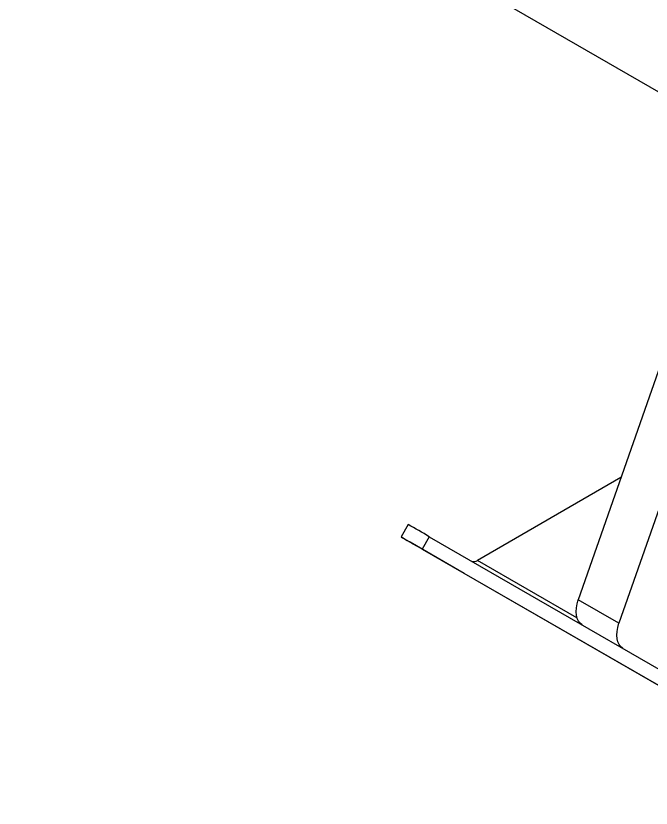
# Model space of a CAD drawing. Header units: inches. Extents: x 0.9 to 37.1, y -8.4 to 11.7.
# Drawn here: x 14.5719 to 14.6869, y 3.4393 to 3.5828 of the extents above; entities that cross this region are included whole.
import ezdxf

# ---------------------------------------------------------------- set-up
doc = ezdxf.new("R2010")
doc.units = ezdxf.units.IN
doc.header["$MEASUREMENT"] = 0

msp = doc.modelspace()

# ---------------------------------------------------------------- linework, layer by layer
at = {"color": 7, "linetype": 'Continuous', "lineweight": 25}
for p, q in [((14.70289278866961, 3.560618185083388), (14.56071663424716, 3.642694731983049)), ((14.71353189926429, 3.591109715265703), (14.67373256552344, 3.477045426226107)), ((14.72089759490165, 3.586857589683293), (14.6810982611608, 3.472793300643697)), ((14.68146272543141, 3.499199947701422), (14.65546771664112, 3.484193348551234)), ((14.64293955637401, 3.490688445092752), (14.64163747304068, 3.48843317061035)), ((14.64675232099015, 3.488487796010008), (14.64545023765682, 3.486232521527605)), ((14.64675232099015, 3.488487796010008), (14.70567788608903, 3.454470791350729)), ((14.65307188330778, 3.481829826529612), (14.64329287535279, 3.487476962847961)), ((14.64545023765682, 3.486232521527605), (14.7043758027557, 3.452215516868326)), ((14.67348645129721, 3.473791354446941), (14.65546771664112, 3.484193348551234)), ((14.72672883968138, 3.439308570705513), (14.65307188330778, 3.481829826529612)), ((14.6810982611608, 3.472793300643697), (14.67373256552344, 3.477045426226107))]:
    msp.add_line(p, q, dxfattribs=at)
at = {"color": 7, "linetype": 'Continuous', "lineweight": 25, "flags": 128}
for points in [[(14.64545023765682, 3.486232521527605), (14.64460037577099, 3.486723129224711), (14.64383885601333, 3.487162723947583), (14.64317678305669, 3.487544895415283), (14.64262381141564, 3.487864070707236), (14.64218800466189, 3.488115595528965), (14.64187571783926, 3.488295802082185), (14.64169150479283, 3.488402062549561), (14.64163805176363, 3.4884328274142), (14.64171613821719, 3.488387648055099), (14.64192462547719, 3.488267183289048), (14.64226047332991, 3.488073189763601), (14.64271878435737, 3.487808496341193), (14.64329287535279, 3.487476962847961)], [(14.67441643158505, 3.47251729130162), (14.67404218303033, 3.472806993047198), (14.67374081267586, 3.473199973793856), (14.67351969468791, 3.473686617780387), (14.67338423955487, 3.474255017419947), (14.6733377616992, 3.474891264664238), (14.67338139837754, 3.47557979131654), (14.67351408185341, 3.476303749966565), (14.67373256552344, 3.477045426226107)], [(14.68178212722241, 3.46826516571921), (14.68140787866769, 3.468554867464788), (14.68110650831322, 3.468947848211446), (14.68088539032527, 3.469434492197976), (14.68074993519222, 3.470002891837537), (14.68070345733656, 3.470639139081828), (14.6807470940149, 3.471327665734131), (14.68087977749077, 3.472051624384155), (14.6810982611608, 3.472793300643697)]]:
    msp.add_lwpolyline(points, dxfattribs=at)
at = {"color": 7, "linetype": 'Continuous', "lineweight": 25}
for centre, radius, start, end in [((8.920542475797319, -6.428132004138483), 11.45114961267559, 59.99633097020101, 60.01835773798079), ((14.65481847195156, 3.485111430895199), 0.001124452692298046, 249.6195826383107, 305.266987376282)]:
    msp.add_arc(centre, radius, start, end, dxfattribs=at)

doc.saveas('drawing.dxf')
